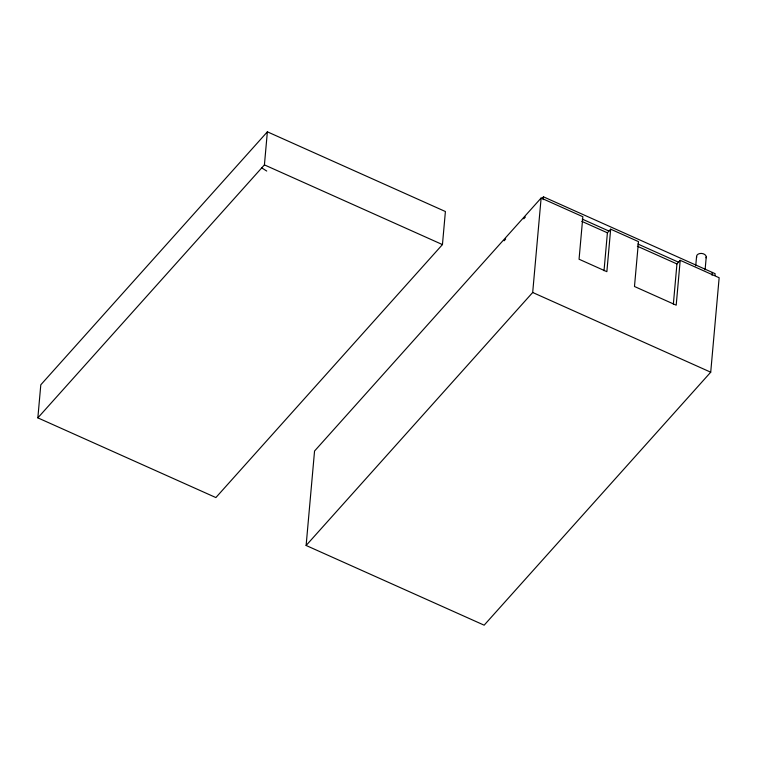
<?xml version="1.0" encoding="UTF-8"?>
<svg xmlns="http://www.w3.org/2000/svg" width="757" height="757" viewBox="0 0 757 757"><rect width="100%" height="100%" fill="white"/><g stroke="black" fill="none" stroke-linecap="round" stroke-linejoin="round"><path stroke-width="1.14" d="M37.85 417.864L40.802 384.802L267.372 131.822L445.4 211.525L442.448 244.587L215.877 497.567L37.85 417.864L264.42 164.884L267.372 131.822M306.121 545.475L314.552 451.021L541.123 198.041L582.852 216.72L579.058 259.225L606.868 271.678L610.662 229.172L638.482 241.625L634.48 286.496L676.2 305.175L680.202 260.313L719.15 277.743L710.719 372.198L484.149 625.178L306.121 545.475L532.691 292.486L541.123 198.041M543.223 199.668L543.479 196.829L715.1 273.665L714.93 275.557M604.02 270.722L607.407 232.815L610.662 229.172M673.352 304.21L676.947 263.947L680.202 260.313M695.73 265.811L696.572 256.462M705.098 269.823L706.243 256.973M712.063 275.255L712.318 272.425M504.115 240.783L505.685 239.023M523.797 218.811L525.367 217.051M541.898 198.589L543.479 196.829M582.228 219.095L608.969 231.065M637.858 244L678.518 262.196M581.726 221.318L607.407 232.815M637.366 246.224L676.947 263.947M264.42 164.884L442.448 244.587M532.691 292.486L710.719 372.198M261.742 167.884L266.729 171.044M696.724 257.333A4.845 3.293 5.1 0 1 701.436 253.425A4.845 3.293 5.1 0 1 706.063 257.815"/></g></svg>
